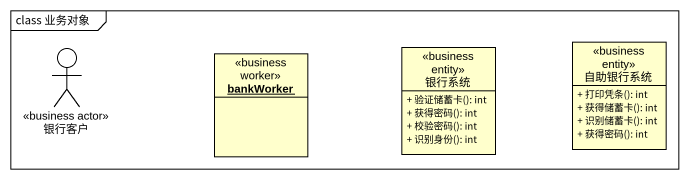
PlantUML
@startuml
mainframe class 业务对象
allowmixing
hide circle
hide empty members
skinparam classAttributeIconSize 0
actor 银行客户 <<business actor>>
object bankWorker <<business worker>>
class 银行系统 <<business entity>> {
  + 验证储蓄卡(): int
  + 获得密码(): int
  + 校验密码(): int
  + 识别身份(): int
}
class 自助银行系统 <<business entity>> {
  + 打印凭条(): int
  + 获得储蓄卡(): int
  + 识别储蓄卡(): int
  + 获得密码(): int
}
@enduml
